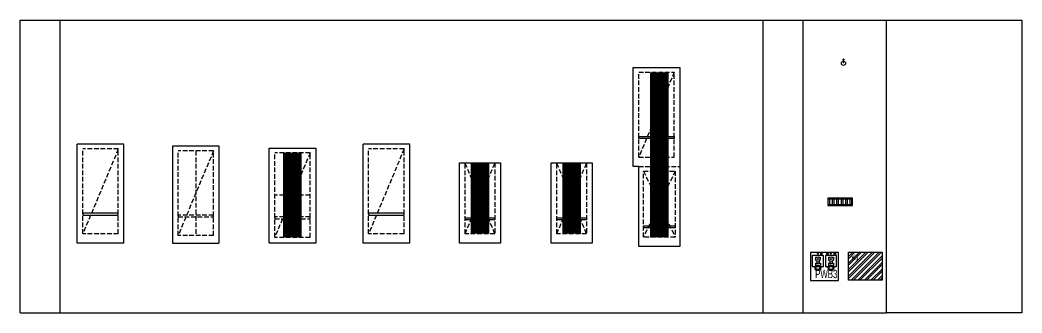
# Model space of a CAD drawing. Extents: x -1338203 to 1886333, y -783476 to 1038610.
# Drawn here: x 617378 to 671070, y -783476 to -767752 of the extents above; entities that cross this region are included whole.
import ezdxf

# ---------------------------------------------------------------- set-up
doc = ezdxf.new("R2010")
doc.units = 0
doc.header["$LTSCALE"] = 1000
doc.header["$MEASUREMENT"] = 0
doc.linetypes.add('A-001-平面B2$0$__DASH', pattern=[0.35, 0.25, -0.1])
doc.linetypes.add('DASH', pattern=[0.35, 0.25, -0.1])
for name, color, linetype in [('0P-EQUIP-CW', 7, 'Continuous'), ('0P-PIPE-CW', 3, 'Continuous'), ('1-给排水', 4, 'Continuous'), ('A-001-车位参照B1$0$A-001-车位参照B1$0$$0$A-001-车位参照B2$0$0A-P-PKNG-CAR(A)', 43, 'Continuous'), ('A-001-车位参照B1$0$A-001-车位参照B1$0$0A-P-PKNG-CAR(A)', 43, 'Continuous'), ('A-001-车位参照B1$0$A-001-车位参照B1$0$0A-P-PKNG-CAR(B)', 21, 'Continuous'), ('A-001-车位参照B2$0$A-001-车位参照B2$0$0A-P-PKNG-CAR(A)', 43, 'Continuous'), ('p-a-double', 181, 'Continuous'), ('p-a-mini', 150, 'Continuous'), ('p-a-short', 190, 'Continuous'), ('P001-预留预埋-B2$0$P001-预留预埋-B1$0$0P-EQUIP-WW', 7, 'Continuous'), ('P001-预留预埋-B2$0$P001-预留预埋-B1$0$P001-预留预埋-B1$0$A-001-平面B1$0$0A-A-HATH', 8, 'Continuous'), ('P001-预留预埋-B2$0$P001-预留预埋-B1$0$P001-预留预埋-B1$0$A-001-平面B1$0$0A-P-ROOF-DRAN', 190, 'Continuous'), ('停车位', 252, 'DASH')]:
    doc.layers.add(name, color=color, linetype=linetype)
doc.styles.add('P001-预留预埋-B2$0$P001-预留预埋-B1$0$AAD-TXT', font='AAD-TXT.shx', dxfattribs={"width": 0.7, "height": 3, "bigfont": 'AAD-HZTXT.shx'})
doc.styles.add('探索者', font='TSSDENG', dxfattribs={"width": 0.7, "bigfont": 'TSSDCHN'})

# ---------------------------------------------------------------- blocks, each defined once
blk = doc.blocks.new('A-001-车位参照B1$0$A-001-车位参照B1$0$A-001-车位参照B1$0$A$C43AE5A3B')
at = {"color": 241}
blk.add_lwpolyline([(2500, 0), (2500, 4300), (300, 4300), (300, 0)], close=True, dxfattribs=at)
at = {"color": 241, "linetype": 'DASH'}
for points in [[(2200, 0), (2200, 3800), (600, 3800), (600, 0), (2200, 0)], [(600, 3800), (2200, 0)], [(2200, 3800), (600, 0)]]:
    blk.add_lwpolyline(points, dxfattribs=at)
at = {"color": 241}
blk.add_lwpolyline([(2200, 3050), (600, 3050), (600, 2950), (2200, 2950), (2200, 3050)], dxfattribs=at)
at = {"layer": 'p-a-mini', "ltscale": 0.002, "const_width": 1000}
blk.add_lwpolyline([(1400, 0), (1400, 3800)], dxfattribs=at)
blk = doc.blocks.new('B2标准车位1')
for p, q in [((0, 2500), (5300, 2500)), ((0, 2500), (0, 0)), ((5300, 2500), (5300, 0)), ((0, 0), (5300, 0))]:
    blk.add_line(p, q)
at = {"linetype": 'A-001-平面B2$0$__DASH'}
for p, q in [((500, 2200), (500, 300)), ((500, 2200), (5050, 2200)), ((5050, 2200), (5050, 300)), ((500, 300), (5050, 300))]:
    blk.add_line(p, q, dxfattribs=at)
blk.add_lwpolyline([(5050, 2200), (500, 300)], dxfattribs=at)
blk.add_lwpolyline([(1500, 300), (1500, 2200), (1600, 2200), (1600, 300)], close=True)
blk = doc.blocks.new('子母车位')
at = {"layer": 'A-001-车位参照B1$0$A-001-车位参照B1$0$$0$A-001-车位参照B2$0$0A-P-PKNG-CAR(A)', "color": 5, "linetype": 'DASH'}
for p, q in [((-2200, 4300), (0, 4300)), ((-1950, 4050), (-250, 500)), ((-250, 4050), (-1950, 500))]:
    blk.add_line(p, q, dxfattribs=at)
at = {"layer": 'A-001-车位参照B1$0$A-001-车位参照B1$0$$0$A-001-车位参照B2$0$0A-P-PKNG-CAR(A)', "color": 5}
blk.add_lwpolyline([(0, 4300), (0, 0), (-2200, 0), (-2200, 4300), (-2500, 4300), (-2500, 9600), (0, 9600), (0, 4300)], dxfattribs=at)
at = {"layer": 'A-001-车位参照B1$0$A-001-车位参照B1$0$$0$A-001-车位参照B2$0$0A-P-PKNG-CAR(A)', "color": 5, "linetype": 'DASH'}
blk.add_lwpolyline([(-2200, 4800), (-300, 4800), (-300, 9350), (-2200, 4800), (-2200, 9350), (-300, 9350)], dxfattribs=at)
at = {"layer": 'A-001-车位参照B1$0$A-001-车位参照B1$0$$0$A-001-车位参照B2$0$0A-P-PKNG-CAR(A)', "color": 5}
for points in [[(-300, 5800), (-2200, 5800), (-2200, 5900), (-300, 5900)], [(-250, 1000), (-1950, 1000), (-1950, 1100), (-250, 1100)]]:
    blk.add_lwpolyline(points, close=True, dxfattribs=at)
at = {"layer": 'A-001-车位参照B1$0$A-001-车位参照B1$0$$0$A-001-车位参照B2$0$0A-P-PKNG-CAR(A)', "color": 5, "linetype": 'DASH'}
blk.add_lwpolyline([(-250, 4050), (-250, 500), (-1950, 500), (-1950, 4050)], close=True, dxfattribs=at)
at = {"layer": 'p-a-double', "ltscale": 0.002, "const_width": 1000}
blk.add_lwpolyline([(-1100, 500), (-1100, 9350)], dxfattribs=at)
blk = doc.blocks.new('P001-预留预埋-B2$0$bjfs')
at = {"layer": 'P001-预留预埋-B2$0$P001-预留预埋-B1$0$0P-EQUIP-WW'}
for p, q in [((361793, -55928), (361193, -55928)), ((361193, -55928), (361193, -56528)), ((361238, -56169), (361211, -56169)), ((361238, -56288), (361211, -56288)), ((361238, -56152), (361238, -56304)), ((361248, -56152), (361238, -56152)), ((361248, -56304), (361238, -56304)), ((361248, -56152), (361248, -56304)), ((361254, -56169), (361248, -56169)), ((361254, -56288), (361248, -56288)), ((361254, -56094), (361254, -56362)), ((361375, -56094), (361254, -56094)), ((361375, -56362), (361254, -56362)), ((361375, -56094), (361375, -56362)), ((361488, -56169), (361375, -56169)), ((361488, -56288), (361375, -56288)), ((361573, -56098), (361573, -56109)), ((361664, -56098), (361573, -56098)), ((361573, -56347), (361573, -56358)), ((361664, -56358), (361573, -56358)), ((361664, -56098), (361664, -56130)), ((361664, -56326), (361664, -56358)), ((361677, -56098), (361677, -56141)), ((361693, -56098), (361677, -56098)), ((361677, -56315), (361677, -56358)), ((361693, -56358), (361677, -56358)), ((361693, -56098), (361693, -56161)), ((361693, -56296), (361693, -56358)), ((361793, -56528), (361793, -55928)), ((361193, -56528), (361793, -56528)), ((361793, -56628), (361193, -56628)), ((361193, -56628), (361193, -57228)), ((361238, -56869), (361211, -56869)), ((361238, -56852), (361238, -57004)), ((361248, -56852), (361238, -56852)), ((361248, -56852), (361248, -57004)), ((361254, -56869), (361248, -56869)), ((361254, -56794), (361254, -57062)), ((361375, -56794), (361254, -56794)), ((361375, -56794), (361375, -57062)), ((361488, -56869), (361375, -56869)), ((361573, -56798), (361573, -56809)), ((361664, -56798), (361573, -56798)), ((361664, -56798), (361664, -56830)), ((361677, -56798), (361677, -56841)), ((361693, -56798), (361677, -56798)), ((361693, -56798), (361693, -56861)), ((361793, -57228), (361793, -56628)), ((361193, -57228), (361793, -57228)), ((361238, -56988), (361211, -56988)), ((361248, -57004), (361238, -57004)), ((361254, -56988), (361248, -56988)), ((361375, -57062), (361254, -57062)), ((361488, -56988), (361375, -56988)), ((361573, -57047), (361573, -57058)), ((361664, -57058), (361573, -57058)), ((361664, -57026), (361664, -57058)), ((361677, -57015), (361677, -57058)), ((361693, -57058), (361677, -57058)), ((361693, -56996), (361693, -57058)), ((361860, -57122), (361878, -57104)), ((361863, -57141), (361898, -57107)), ((361876, -57151), (361908, -57119))]:
    blk.add_line(p, q, dxfattribs=at)
blk.add_lwpolyline([(361951, -55828), (360451, -55828), (360451, -57328), (361951, -57328)], close=True, dxfattribs=at)
for centre, radius in [((361129, -56228), 151), ((361129, -56228), 102), ((361593, -56228), 121), ((361593, -56228), 27), ((361885, -56413), 40), ((361885, -56228), 25), ((361885, -56228), 15), ((361129, -56928), 151), ((361129, -56928), 102), ((361593, -56928), 121), ((361593, -56928), 27), ((361885, -56743), 40), ((361885, -56413), 25), ((361885, -56743), 25), ((361885, -56928), 25), ((361885, -57128), 50), ((361885, -57128), 25), ((361885, -56928), 15)]:
    blk.add_circle(centre, radius, dxfattribs=at)
at = {"layer": 'P001-预留预埋-B2$0$P001-预留预埋-B1$0$0P-EQUIP-WW', "style": 'P001-预留预埋-B2$0$P001-预留预埋-B1$0$AAD-TXT', "width": 0.7}
blk.add_text('PWB3', height=450, rotation=270, dxfattribs=at).set_placement((360571, -56080, 3000))
blk = doc.blocks.new('标准车位2')
at = {"color": 4, "linetype": 'A-001-平面B2$0$__DASH'}
for p, q in [((500, 2200), (500, 300)), ((500, 2200), (5050, 2200)), ((5050, 2200), (5050, 300)), ((5050, 1250), (500, 1250)), ((500, 300), (5050, 300))]:
    blk.add_line(p, q, dxfattribs=at)
at = {"color": 4, "ltscale": 0.002}
blk.add_lwpolyline([(100, 2500), (5300, 2500), (5300, 0), (100, 0)], close=True, dxfattribs=at)
at = {"color": 4, "linetype": 'A-001-平面B2$0$__DASH'}
blk.add_lwpolyline([(5050, 2200), (500, 300)], dxfattribs=at)
at = {"color": 4}
blk.add_lwpolyline([(1500, 300), (1500, 2200), (1600, 2200), (1600, 300)], close=True, dxfattribs=at)
blk = doc.blocks.new('标准车位3')
at = {"color": 3, "linetype": 'A-001-平面B2$0$__DASH'}
for p, q in [((500, 2200), (500, 300)), ((500, 2200), (5050, 2200)), ((2775, 2200), (2775, 300)), ((5050, 2200), (5050, 300)), ((500, 300), (5050, 300))]:
    blk.add_line(p, q, dxfattribs=at)
at = {"color": 3, "ltscale": 0.002}
blk.add_lwpolyline([(200, 2500), (200, 0), (5300, 0), (5300, 2500)], close=True, dxfattribs=at)
at = {"color": 3, "linetype": 'A-001-平面B2$0$__DASH'}
blk.add_lwpolyline([(5050, 2200), (500, 300)], dxfattribs=at)
at = {"color": 3}
blk.add_lwpolyline([(1500, 300), (1500, 2200), (1600, 2200), (1600, 300)], close=True, dxfattribs=at)
at = {"layer": 'p-a-short', "ltscale": 0.002, "const_width": 1000}
blk.add_lwpolyline([(5050, 1250), (500, 1250)], dxfattribs=at)
blk = doc.blocks.new('B1标准车位1')
for p, q in [((0, 2500), (5300, 2500)), ((0, 2500), (0, 0)), ((5300, 2500), (5300, 0)), ((0, 0), (5300, 0))]:
    blk.add_line(p, q)
at = {"linetype": 'A-001-平面B2$0$__DASH'}
for p, q in [((500, 2200), (500, 300)), ((500, 2200), (5050, 2200)), ((5050, 2200), (5050, 300)), ((500, 300), (5050, 300))]:
    blk.add_line(p, q, dxfattribs=at)
blk.add_lwpolyline([(5050, 2200), (500, 300)], dxfattribs=at)
blk.add_lwpolyline([(1500, 300), (1500, 2200), (1600, 2200), (1600, 300)], close=True)
blk = doc.blocks.new('$TwtSys$00000320')
at = {"const_width": 20}
for points in [[(0, 0), (0, -121)], [(-37, -83), (37, -83)]]:
    blk.add_lwpolyline(points, dxfattribs=at)
blk = doc.blocks.new('图例')
at = {"ltscale": 0.002}
h = blk.add_hatch(dxfattribs=at)
h.set_pattern_fill('金属', color=251, scale=100)
h.set_pattern_definition([(45, (43419.88, -268483.44), (-176.7767, 176.7767), []), (45, (43537.74, -268483.44), (-176.7767, 176.7767), [])])
h.paths.add_polyline_path([(46192, 3265), (46192, 1765), (44392, 1765), (44392, 3265)])
at = {"layer": 'P001-预留预埋-B2$0$P001-预留预埋-B1$0$P001-预留预埋-B1$0$A-001-平面B1$0$0A-A-HATH'}
h = blk.add_hatch(dxfattribs=at)
h.set_pattern_fill('STEEL', color=256, scale=150, angle=945)
h.set_pattern_definition([(270, (87037.92, -202414.56), (238.125, -2e-05), []), (270, (87122.1, -202498.75), (238.125, -2e-05), [])])
h.paths.add_polyline_path([(44612, 5815), (44612, 6115), (43292, 6115), (43292, 5815)])
for points in [[(0, 15724), (46437, 15724)], [(0, 0), (46437, 0), (46437, 15724)], [(0, 0), (0, 15724)], [(2152, 0), (2152, 15724)], [(39815, 0), (39815, 15724)], [(41967, 0), (41967, 15724)], [(0, 0), (46437, 0)]]:
    blk.add_lwpolyline(points)
at = {"ltscale": 0.002}
blk.add_lwpolyline([(46437, 15724), (53691, 15724), (53691, 0), (46437, 0)], close=True, dxfattribs=at)
at = {"layer": '0P-PIPE-CW', "linetype": 'Continuous'}
blk.add_circle((44125, 13402), 112, dxfattribs=at)
at = {"layer": '1-给排水', "color": 3}
blk.add_lwpolyline([(46192, 3265), (46192, 1765), (44392, 1765), (44392, 3265)], close=True, dxfattribs=at)
at = {"layer": 'P001-预留预埋-B2$0$P001-预留预埋-B1$0$P001-预留预埋-B1$0$A-001-平面B1$0$0A-P-ROOF-DRAN'}
for points in [[(43292, 5765), (44612, 5765), (44612, 6165), (43292, 6165)], [(44612, 5815), (44612, 6115), (43292, 6115), (43292, 5815)]]:
    blk.add_lwpolyline(points, close=True, dxfattribs=at)
blk.add_blockref('子母车位', (35358, 3569))
at = {"rotation": 90}
blk.add_blockref('P001-预留预埋-B2$0$bjfs', (-13473, -358701), dxfattribs=at)
at = {"layer": '0P-EQUIP-CW', "xscale": 2.25, "yscale": 2.25, "zscale": 2.25, "rotation": 179.9999999999999}
blk.add_blockref('$TwtSys$00000320', (44125, 13402), dxfattribs=at)
at = {"layer": 'A-001-车位参照B1$0$A-001-车位参照B1$0$0A-P-PKNG-CAR(A)', "linetype": 'Continuous', "xscale": -1, "rotation": 269.9972763967507}
blk.add_blockref('B1标准车位1', (18380, 3753), dxfattribs=at)
at = {"layer": 'A-001-车位参照B1$0$A-001-车位参照B1$0$0A-P-PKNG-CAR(B)', "xscale": -1, "rotation": 180}
for p in [(23248, 8053), (28164, 8053)]:
    blk.add_blockref('A-001-车位参照B1$0$A-001-车位参照B1$0$A-001-车位参照B1$0$A$C43AE5A3B', p, dxfattribs=at)
at = {"layer": 'A-001-车位参照B2$0$A-001-车位参照B2$0$0A-P-PKNG-CAR(A)', "linetype": 'Continuous', "xscale": -1, "rotation": 270.0027235501136}
blk.add_blockref('B2标准车位1', (3067, 3752), dxfattribs=at)
at = {"layer": '停车位', "xscale": -1, "rotation": 269.9972764593919}
for name, p in [('标准车位2', (8168, 3653)), ('标准车位3', (13347, 3553))]:
    blk.add_blockref(name, p, dxfattribs=at)
at = {"layer": '1-给排水', "color": 3, "insert": (44553, 3134), "char_height": 300, "width": 106989.87, "attachment_point": 1, "style": '探索者'}
blk.add_mtext('K3', dxfattribs=at)

msp = doc.modelspace()

# ---------------------------------------------------------------- block references
msp.add_blockref('图例', (617378.5, -783476.2))

doc.saveas('drawing.dxf')
